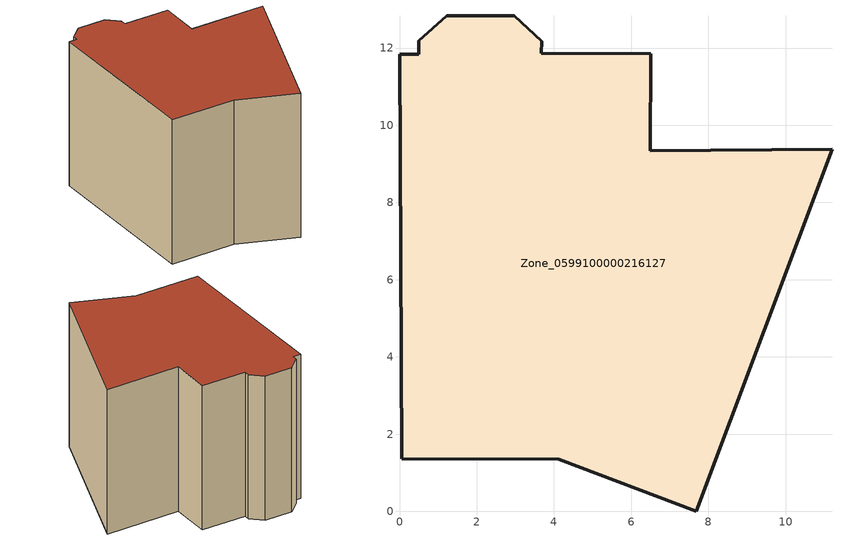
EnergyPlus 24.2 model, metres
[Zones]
Zone_0599100000216127
 floor ground (C_G): 0.5,11.84 0.5,12.19 1.22,12.84 2.97,12.83 3.69,12.17 3.67,11.86 6.51,11.85 6.49,9.34 11.2,9.38 7.69,0 4.13,1.35 0.06,1.36 0,11.84 z0
 wall outside (C_F): 0.06,1.36 4.13,1.35 7.69,0 11.2,9.38 6.49,9.34 6.51,11.85 3.67,11.86 3.69,12.17 2.97,12.83 1.22,12.84 0.5,12.19 0.5,11.84 0,11.84 0.06,1.36 z0:9.24
 roof outside (C_R): 2.97,12.83 1.22,12.84 0.5,12.19 0.5,11.84 0,11.84 0.06,1.36 4.13,1.35 7.69,0 11.2,9.38 6.49,9.34 6.51,11.85 3.67,11.86 3.69,12.17 z9.24
[BUILDING]
Pand.0599100000216127: North Axis=0; Terrain=City; Loads Convergence Tolerance Value=0.04; Temperature Convergence Tolerance Value=0.4; Solar Distribution=FullExterior; Maximum Number of Warmup Days=25; Minimum Number of Warmup Days=1
[Site:Location]
Rotterdam.The.Hague.AP_ZH_NLD Design_Conditions: Latitude=51.96; Longitude=4.45; Time Zone=1; Elevation=-4.5
[SITE:GROUNDTEMPERATURE:BUILDINGSURFACE]
18, 18, 18, 18, 18, 18, 18, 18, 18, 18, 18, 18
[MATERIAL] Thermal Absorptance=0.9; Solar Absorptance=0.7; Visible Absorptance=0.7
Name | Roughness | Thickness | Conductivity | Density | Specific Heat
G.TC.1946 | MediumSmooth | 0.15 | 1 | 540 | 1210
F.TC.1946 | Rough | 0.3 | 0.857143 | 1920 | 840
R.TC.1946 | MediumRough | 0.2 | 0.909091 | 1500 | 1000
[CONSTRUCTION]
C_G: G.TC.1946
C_F: F.TC.1946
C_R: R.TC.1946
[ZONE]
Zone_0599100000216127: Type=1; Multiplier=1; Ceiling Height=Autocalculate; Volume=Autocalculate; Floor Area=autocalculate; Part of Total Floor Area=Yes
[ZONEINFILTRATION:DESIGNFLOWRATE]
Infil_Zone_0599100000216127: Zone or ZoneList or Space or SpaceList=Zone_0599100000216127; Schedule=AlwaysOn; Design Flow Rate Calculation Method=Flow/Area; Flow Rate per Floor Area=0.003; Constant Term Coefficient=1; Temperature Term Coefficient=0; Velocity Term Coefficient=0; Velocity Squared Term Coefficient=0
[HVACTEMPLATE:ZONE:IDEALLOADSAIRSYSTEM]
Zone_0599100000216127: Maximum Heating Supply Air Temperature=50; Minimum Cooling Supply Air Temperature=13; Maximum Heating Supply Air Humidity Ratio=0.0156; Minimum Cooling Supply Air Humidity Ratio=0.0077; Heating Limit=NoLimit; Cooling Limit=NoLimit; Dehumidification Control Type=ConstantSensibleHeatRatio; Cooling Sensible Heat Ratio=0.7; Dehumidification Setpoint=60; Humidification Control Type=None; Humidification Setpoint=30; Outdoor Air Method=None; Outdoor Air Flow Rate per Person=0.00944; Outdoor Air Flow Rate per Zone Floor Area=0; Outdoor Air Flow Rate per Zone=0; Demand Controlled Ventilation Type=None; Outdoor Air Economizer Type=NoEconomizer; Heat Recovery Type=None; Sensible Heat Recovery Effectiveness=0.7; Latent Heat Recovery Effectiveness=0.65
[ZONECONTROL:THERMOSTAT]
ThermostatControl_Zone_0599100000216127: Zone or ZoneList=Zone_0599100000216127; Control Type Schedule=DualSetpointControlType; Control 1=Thermostat_Zone_0599100000216127; Temperature Difference Between Cutout And Setpoint=0
[THERMOSTATSETPOINT:DUALSETPOINT]
Thermostat_Zone_0599100000216127: Heating Setpoint Temperature Schedule=HeatingSetpoint_Zone_0599100000216127; Cooling Setpoint Temperature Schedule=CoolingSetpoint_Zone_0599100000216127
[SCHEDULE:COMPACT]
HeatingSetpoint_Zone_0599100000216127: Through: 12/31, For: AllDays, Until: 24:00, 21
CoolingSetpoint_Zone_0599100000216127: Through: 12/31, For: AllDays, Until: 24:00, 24
DualSetpointControlType: Through: 12/31, For: AllDays, Until: 24:00, 4
AlwaysOn: Through: 12/31, For: AllDays, Until: 24:00, 1
